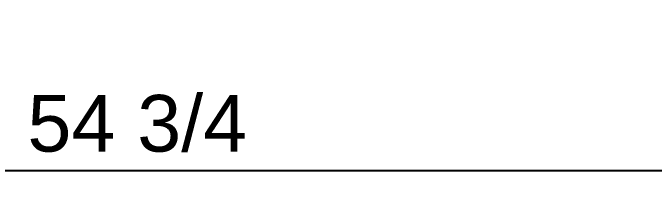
# Model space of a CAD drawing. Header units: inches. Extents: x -10 to 169, y -3 to 129.
# Drawn here: x 29.56 to 47.98, y -2.64 to 2.96 of the extents above; entities that cross this region are included whole.
import ezdxf

# ---------------------------------------------------------------- set-up
doc = ezdxf.new("R2010")
doc.units = ezdxf.units.IN
doc.layers.add('ZANO_W', color=1, linetype='Continuous', lineweight=0)
doc.styles.get("Standard").update_dxf_attribs({"font": 'arial.ttf'})
doc.dimstyles.new('amerykanie', dxfattribs={"dimtxt": 50, "dimasz": 50, "dimexe": 0.5, "dimexo": 0.5, "dimgap": 1, "dimtad": 1, "dimdec": 0, "dimzin": 0, "dimlunit": 5, "dimtxsty": 'Standard', "dimcen": 0.09, "dimclrd": 1, "dimclre": 1, "dimclrt": 1, "dimazin": 0, "dimtfac": 1, "dimtdec": 0, "dimtmove": 0, "dimatfit": 3, "dimfxl": 1, "dimtzin": 0, "dimarcsym": 1})

# ---------------------------------------------------------------- blocks, each defined once
blk = doc.blocks.new('*D361')
at = {"layer": 'ZANO_W', "color": 1, "lineweight": -2}
for p, q in [((5.769, 2.464), (5.769, -2.055)), ((60.493, 2.464), (60.493, -2.055)), ((6.769, -1.555), (59.493, -1.555))]:
    blk.add_line(p, q, dxfattribs=at)
at = {"layer": 'ZANO_W', "color": 1}
for points in [[(6.769, -1.389), (6.769, -1.722), (5.769, -1.555)], [(59.493, -1.722), (59.493, -1.389), (60.493, -1.555)]]:
    blk.add_solid(points, dxfattribs=at)
at = {"layer": 'ZANO_W', "color": 1, "insert": (33.131, -0.215), "char_height": 1.625, "attachment_point": 5}
blk.add_mtext('54 3/4', dxfattribs=at)

msp = doc.modelspace()

# ---------------------------------------------------------------- dimensions: what is measured, and where the dimension line sits
at = {"layer": 'ZANO_W'}
dim = msp.add_linear_dim(base=(60.49345, -1.55541), p1=(5.76907, 2.96418), p2=(60.49345, 2.96419), dimstyle='amerykanie', override={"dimtxt": 1.625, "dimasz": 1, "dimgap": 0.5, "dimdec": 4, "dimaunit": 1, "dimadec": 1, "dimtdec": 4, "dimtmove": 1, "dimfrac": 2}, dxfattribs=at)
dim.commit()
dim.dimension.update_dxf_attribs({"geometry": '*D361', "text_midpoint": (33.13126, -0.21465)})

doc.saveas('drawing.dxf')
